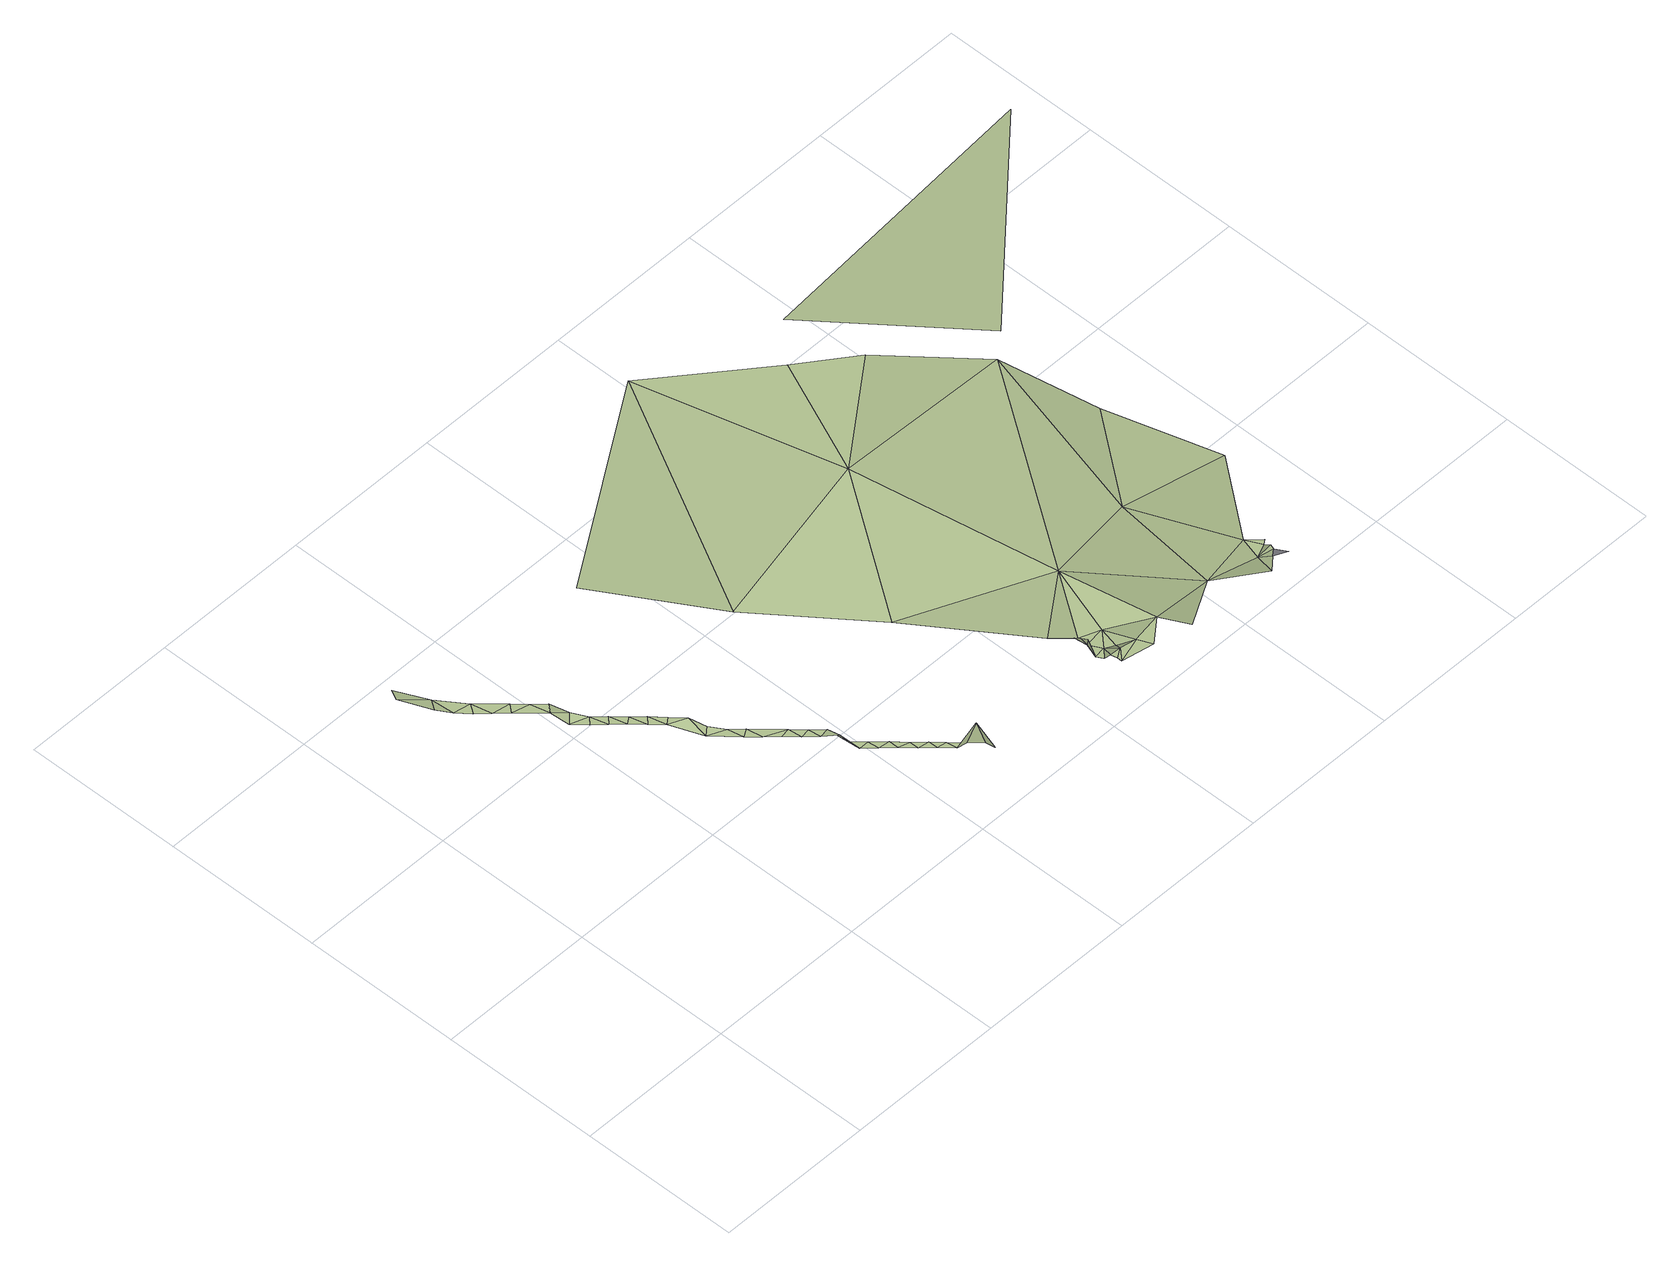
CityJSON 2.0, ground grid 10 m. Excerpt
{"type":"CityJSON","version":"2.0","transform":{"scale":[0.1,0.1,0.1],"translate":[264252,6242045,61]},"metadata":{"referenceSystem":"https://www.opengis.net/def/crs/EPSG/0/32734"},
"CityObjects":{
"terrain1":{"type":"TINRelief","geometry":[{"type":"CompositeSurface","lod":"1","boundaries":[[[0,1,2]],[[1,0,3]],[[4,1,3]],[[1,4,5]],[[5,4,6]],[[7,5,6]],[[5,7,8]],[[8,7,9]],[[9,10,8]],[[11,10,9]],[[10,11,12]],[[13,11,14]],[[11,13,12]],[[15,14,16]],[[14,15,13]],[[15,16,17]],[[15,17,18]],[[17,19,18]],[[19,20,18]],[[20,19,21]],[[20,21,22]],[[22,21,23]],[[23,24,22]],[[23,25,24]],[[23,26,25]],[[26,27,25]],[[28,27,26]],[[29,28,26]],[[29,30,28]],[[30,29,31]],[[32,30,31]],[[31,33,32]],[[32,33,34]],[[34,35,32]],[[36,35,34]],[[35,36,37]],[[37,36,38]],[[37,38,39]],[[40,39,38]],[[40,41,39]],[[41,40,42]],[[41,42,43]],[[43,42,44]],[[44,45,43]],[[45,44,46]],[[46,47,45]],[[47,46,48]],[[48,49,47]],[[49,48,50]],[[49,50,51]],[[52,51,50]],[[52,53,51]],[[53,52,54]],[[55,56,57]],[[58,57,59]],[[55,57,58]],[[60,61,59]],[[60,62,63]],[[64,65,62]],[[64,66,65]],[[61,58,59]],[[67,65,66]],[[68,69,70]],[[67,71,72]],[[70,73,68]],[[72,71,73]],[[62,65,63]],[[65,67,72]],[[70,72,73]],[[70,69,74]],[[72,70,75]],[[72,76,65]],[[63,65,76]],[[60,63,61]],[[77,74,69]],[[75,70,74]],[[76,72,75]],[[76,75,74]],[[63,76,61]],[[78,74,77]],[[78,76,74]],[[78,61,76]],[[58,79,55]],[[78,80,61]],[[81,80,78]],[[82,79,58]],[[83,58,61]],[[61,80,84]],[[58,83,82]],[[61,84,83]],[[80,85,86]],[[87,84,80]],[[86,87,80]],[[85,88,86]],[[89,86,88]],[[86,89,90]],[[90,91,86]],[[91,87,86]],[[91,92,87]],[[83,84,93]],[[94,84,87]],[[84,94,93]],[[95,96,97]]]}]},
"road1":{"type":"Road","attributes":{"highway":"tertiary","name":"Upper Roodebloem Road","surface":"asphalt","lanes":1,"width":2.2,"oneway":"yes"},"geometry":[{"type":"MultiSurface","lod":"1","boundaries":[[[88,98,89]]]}]}
},
"vertices":[
[7,240,75],[24,231,68],[10,246,75],[20,225,68],[27,218,65],[38,216,65],[34,210,65],[41,203,65],[52,201,65],[48,196,65],[59,193,65],[62,181,65],[66,186,65],[73,178,59],[69,174,56],[80,170,56],[76,166,56],[83,159,56],[87,163,56],[90,152,56],[94,155,56],[97,144,56],[101,148,56],[104,137,56],[108,140,56],[115,132,56],[118,122,47],[122,125,49],[129,117,47],[131,107,47],[136,110,47],[138,100,47],[151,94,47],[145,93,47],[152,85,47],[158,86,47],[159,78,47],[165,79,47],[166,71,48],[172,71,38],[173,63,38],[179,63,38],[180,56,38],[187,55,38],[187,49,38],[194,47,38],[194,41,38],[201,40,38],[201,34,38],[207,33,38],[208,26,38],[214,25,38],[215,19,57],[221,18,38],[222,12,38],[257,309,72],[136,232,65],[192,172,47],[289,181,74],[248,111,40],[303,51,29],[341,79,30],[313,41,29],[322,47,17],[315,38,29],[322,40,17],[317,35,29],[319,31,17],[323,19,22],[323,16,22],[329,23,22],[321,27,17],[326,32,17],[322,23,22],[339,21,22],[332,29,17],[335,42,17],[343,12,22],[358,24,22],[321,255,74],[403,30,10],[367,7,22],[354,230,74],[409,187,59],[406,94,17],[432,11,9],[437,26,4],[441,40,4],[440,18,9],[444,21,9],[445,24,9],[446,30,4],[449,32,4],[444,146,24],[480,90,1],[550,310,49],[344,279,73],[435,209,44],
[448,14,9]
]}
